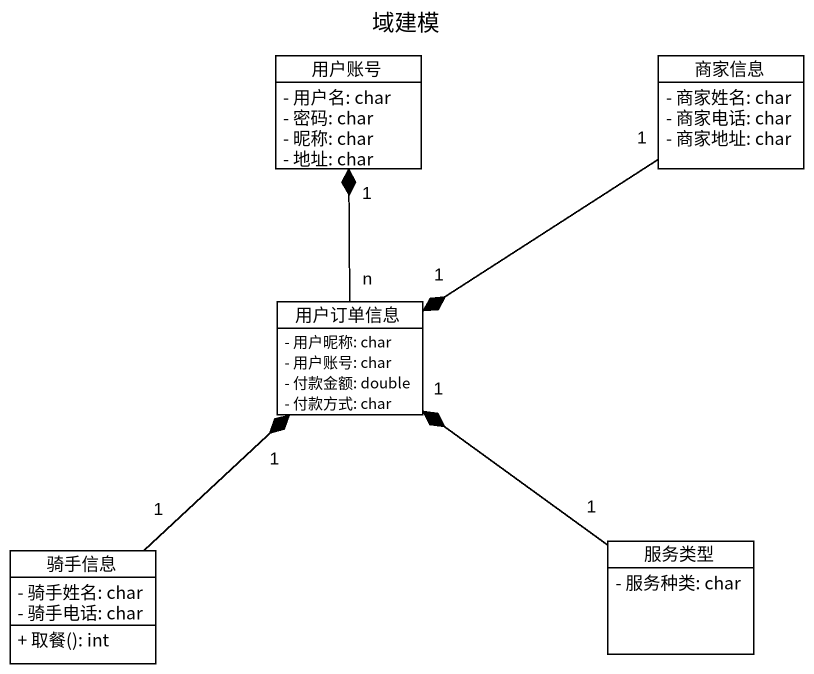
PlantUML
@startuml
title 域建模
hide circle
hide empty members
skinparam classAttributeIconSize 0
class 用户账号 {
  - 用户名: char
  - 密码: char
  - 昵称: char
  - 地址: char
}
class 商家信息 {
  - 商家姓名: char
  - 商家电话: char
  - 商家地址: char
}
class 用户订单信息 {
  - 用户昵称: char
  - 用户账号: char
  - 付款金额: double
  - 付款方式: char
}
class 骑手信息 {
  - 骑手姓名: char
  - 骑手电话: char
  + 取餐(): int
}
class 服务类型 {
  - 服务种类: char
}
商家信息 "1" --* "1" 用户订单信息
用户订单信息 "n" -up-* "1" 用户账号
骑手信息 "1" -up-* "1" 用户订单信息
服务类型 "1" -up-* "1" 用户订单信息
@enduml
